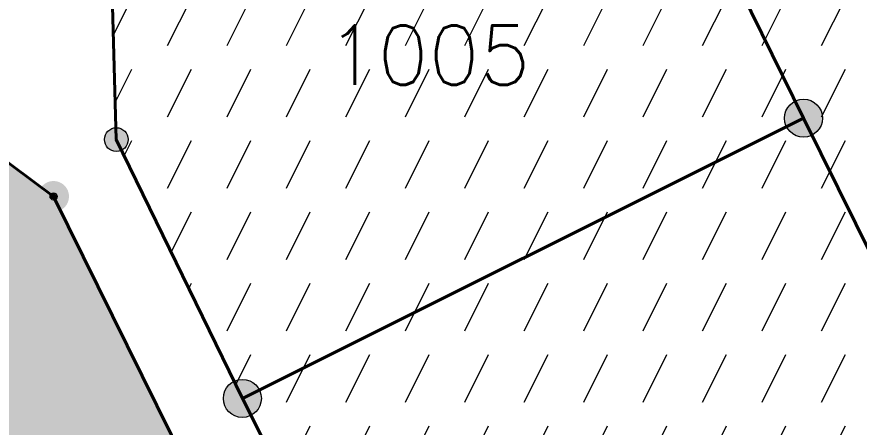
# Model space of a CAD drawing. Header units: metres. Extents: x 2513914 to 2544706, y 1140005 to 1171926.
# Drawn here: x 2514938.65 to 2514974.07, y 1146637.9 to 1146655.15 of the extents above; entities that cross this region are included whole.
import ezdxf

# ---------------------------------------------------------------- set-up
doc = ezdxf.new("R2010")
doc.units = ezdxf.units.M
doc.linetypes.add('MO_I', pattern=[2, 1.5, -0.5])
for name, color, linetype, lineweight in [('MO_BF', 7, 'Continuous', 40), ('MO_BF_IMMEUBLE', 7, 'Continuous', 40), ('MO_BF_NUMERO', 7, 'Continuous', 40), ('MO_BF_PTS', 7, 'Continuous', 20), ('MO_CS_RD_ROUTE', 7, 'MO_I', 20), ('MO_CS_SV_CI_VIGNE', 7, 'MO_I', 20), ('MO_CS_SV_CI_VIGNE_HACH', 253, 'Continuous', 20)]:
    doc.layers.add(name, color=color, linetype=linetype, lineweight=lineweight)
doc.layers.add('MO_BF_PTS_CA', color=7, linetype='Continuous', lineweight=18, true_color=0xffffff)
doc.styles.get("Standard").update_dxf_attribs({"font": 'simplex.shx'})
pattern_1 = [(63.434949, (0, 0), (-2.5000000252, -7.7e-09), [2.236068, -14.534441]), (63.434949, (0, 3), (-2.5000000252, -7.7e-09), [2.236068, -14.534441]), (63.434949, (0, 6), (-2.5000000252, -7.7e-09), [2.236068, -14.534441]), (63.434949, (0, 9), (-2.5000000252, -7.7e-09), [2.236068, -14.534441]), (63.434949, (0, 12), (-2.5000000252, -7.7e-09), [2.236068, -14.534441])]

# ---------------------------------------------------------------- blocks, each defined once
blk = doc.blocks.new('IMMEUBLE_NUM')
at = {"layer": 'MO_BF_IMMEUBLE', "flags": 1}
blk.add_attdef('IDENTDN', (-0.000033, 0.002893), '', height=0.0025, dxfattribs=at)
at = {"layer": 'MO_BF_NUMERO'}
blk.add_attdef('NUMERO', (-0.000033, -0.000107), '', height=0.0025, dxfattribs=at)
blk = doc.blocks.new('PTS_BF_BORNE')
at = {"layer": 'MO_BF_PTS_CA'}
h = blk.add_hatch(color=256, dxfattribs=at)
edge = h.paths.add_edge_path()
edge.add_arc((0, 0), 0.0008, 0, 360)
at = {"layer": 'MO_BF_PTS', "linetype": 'Continuous'}
blk.add_circle((0, 0), 0.0008, dxfattribs=at)
blk.add_point((0, 0), dxfattribs=at)
blk = doc.blocks.new('PTS_BF_CHEVILLE')
at = {"layer": 'MO_BF_PTS_CA'}
h = blk.add_hatch(color=256, dxfattribs=at)
edge = h.paths.add_edge_path()
edge.add_arc((0, 0), 0.0005, 0, 360)
at = {"layer": 'MO_BF_PTS', "linetype": 'Continuous'}
blk.add_circle((0, 0), 0.0005, dxfattribs=at)
blk.add_point((0, 0), dxfattribs=at)
blk = doc.blocks.new('PTS_BF_NON_MATE_DEFINI')
at = {"layer": 'MO_BF_PTS_CA'}
h = blk.add_hatch(color=256, dxfattribs=at)
edge = h.paths.add_edge_path()
edge.add_arc((0, 0), 0.00065, 0, 360)
at = {"layer": 'MO_BF_PTS', "linetype": 'Continuous'}
for radius in [0.00015, 0.0001, 0.00005]:
    blk.add_circle((0, 0), radius, dxfattribs=at)
blk.add_point((0, 0), dxfattribs=at)

msp = doc.modelspace()

# ---------------------------------------------------------------- hatches: boundary and pattern name
at = {"layer": 'MO_CS_SV_CI_VIGNE_HACH'}
h = msp.add_hatch(dxfattribs=at)
h.set_pattern_fill('VIGNE', color=256, style=0)
h.set_pattern_definition(pattern_1)
edge = h.paths.add_edge_path()
edge.add_line((2514759.043, 1146556.914), (2514758.673, 1146585.934))
edge.add_arc((2514696.325, 1146583.432), 62.398, 2.2977, 9.744)
edge.add_arc((2514696.083, 1146584.99), 62.393, 8.29657, 15.2708)
edge.add_arc((2514696.525, 1146583.278), 62.443, 16.89326, 22.71809)
edge.add_line((2514754.123, 1146607.393), (2514734.823, 1146647.723))
edge.add_line((2514734.823, 1146647.723), (2514744.443, 1146654.133))
edge.add_line((2514744.443, 1146654.133), (2514785.943, 1146675.813))
edge.add_line((2514785.943, 1146675.813), (2514857.722, 1146713.102))
edge.add_line((2514857.722, 1146713.102), (2514871.672, 1146720.282))
edge.add_line((2514871.672, 1146720.282), (2514884.282, 1146726.892))
edge.add_line((2514884.282, 1146726.892), (2514946.781, 1146759.191))
edge.add_line((2514946.781, 1146759.191), (2514950.461, 1146760.991))
edge.add_arc((2514951.232, 1146754.326), 6.71, 60.9437, 96.6005, ccw=False)
edge.add_arc((2514951.237, 1146754.319), 6.713, 28.7772, 61.0054, ccw=False)
edge.add_line((2514957.121, 1146757.551), (2514958.841, 1146750.611))
edge.add_line((2514958.841, 1146750.611), (2514968.063, 1146714.242))
edge.add_line((2514968.063, 1146714.242), (2514971.421, 1146701.001))
edge.add_arc((2514957.337, 1146696.688), 14.73, 1.5668, 17.025, ccw=False)
edge.add_arc((2514957.312, 1146696.697), 14.754, -12.9499, 1.5287, ccw=False)
edge.add_arc((2514957.516, 1146694.192), 14.198, 338.1213, 356.767, ccw=False)
edge.add_arc((2514957.663, 1146694.514), 14.186, 321.5393, 336.6909, ccw=False)
edge.add_line((2514968.771, 1146685.691), (2514968.401, 1146685.221))
edge.add_line((2514968.401, 1146685.221), (2514968.201, 1146685.381))
edge.add_line((2514968.201, 1146685.381), (2514966.851, 1146684.001))
edge.add_line((2514966.851, 1146684.001), (2514965.171, 1146682.591))
edge.add_line((2514965.171, 1146682.591), (2514960.901, 1146680.302))
edge.add_arc((2515275.682, 1145978.991), 768.715, 114.172758, 118.267907)
edge.add_line((2514911.622, 1146656.032), (2514898.932, 1146648.932))
edge.add_line((2514898.932, 1146648.932), (2514885.372, 1146640.892))
edge.add_arc((2515246.287, 1146051.866), 690.805, 121.497147, 123.743477)
edge.add_line((2514862.562, 1146626.293), (2514842.612, 1146612.873))
edge.add_line((2514842.612, 1146612.873), (2514825.142, 1146601.163))
edge.add_line((2514825.142, 1146601.163), (2514816.853, 1146595.533))
edge.add_line((2514816.853, 1146595.533), (2514759.043, 1146556.554))
edge.add_line((2514759.043, 1146556.554), (2514759.043, 1146556.914))
h = msp.add_hatch(dxfattribs=at)
h.set_pattern_fill('VIGNE', color=256, style=0)
h.set_pattern_definition(pattern_1)
h.paths.add_polyline_path([(2514962.051, 1146670.552), (2514967.475, 1146672.918), (2514968.051, 1146671.542), (2514974.97, 1146673.451), (2514985.581, 1146674.265), (2514994.932, 1146672.982), (2515002.084, 1146669.393), (2515007.146, 1146665.119), (2515009.257, 1146661.878), (2515015.694, 1146650.362), (2515030.298, 1146624.233), (2515027.663, 1146623.066), (2515029.811, 1146618.241), (2515026.611, 1146608.972), (2515011.521, 1146595.912), (2515002.461, 1146588.662), (2514994.841, 1146604.052), (2514985.641, 1146622.822), (2514962.231, 1146611.112), (2514948.131, 1146639.112), (2514942.831, 1146649.992), (2514942.541, 1146660.202)])
h = msp.add_hatch(dxfattribs=at)
h.set_pattern_fill('VIGNE', color=256, style=0)
h.set_pattern_definition(pattern_1)
h.paths.add_polyline_path([(2514845.813, 1146485.634), (2514898.212, 1146521.313), (2514909.152, 1146528.763), (2514970.831, 1146570.202), (2514972.791, 1146573.452), (2514973.971, 1146576.682), (2514973.161, 1146576.582), (2514972.471, 1146582.322), (2514940.192, 1146647.602), (2514931.292, 1146654.232), (2514902.172, 1146639.352), (2514901.302, 1146638.862), (2514891.402, 1146633.042), (2514865.842, 1146616.373), (2514854.862, 1146608.943), (2514843.832, 1146601.483), (2514842.822, 1146600.893), (2514832.732, 1146594.223), (2514832.022, 1146593.803), (2514825.982, 1146589.903), (2514802.113, 1146573.933), (2514759.443, 1146545.384), (2514760.043, 1146537.794), (2514760.353, 1146536.664), (2514760.823, 1146535.754), (2514766.383, 1146529.854), (2514767.663, 1146527.974), (2514767.863, 1146525.474), (2514767.223, 1146523.364), (2514769.283, 1146520.594), (2514791.563, 1146495.794), (2514797.733, 1146489.264), (2514803.783, 1146482.704), (2514812.013, 1146473.684), (2514817.503, 1146467.734), (2514822.053, 1146469.644)])

# ---------------------------------------------------------------- linework, layer by layer
at = {"layer": 'MO_BF', "flags": 128}
for points in [[(2515002.461, 1146588.662), (2514994.841, 1146604.052), (2514985.641, 1146622.822), (2514971.731, 1146650.892), (2514962.051, 1146670.552), (2514967.475, 1146672.918), (2514968.051, 1146671.542), (2514974.97, 1146673.451), (2514985.581, 1146674.265), (2514994.932, 1146672.982), (2515002.084, 1146669.393), (2515007.146, 1146665.119), (2515009.257, 1146661.878), (2515015.694, 1146650.362), (2515030.298, 1146624.233), (2515027.663, 1146623.066), (2515029.811, 1146618.241), (2515026.611, 1146608.972), (2515011.521, 1146595.912)], [(2514942.541, 1146660.202), (2514942.831, 1146649.992), (2514948.131, 1146639.112), (2514971.731, 1146650.892), (2514962.051, 1146670.552)], [(2514817.503, 1146467.734), (2514822.053, 1146469.644), (2514845.813, 1146485.634), (2514898.212, 1146521.313), (2514909.152, 1146528.763), (2514970.831, 1146570.202), (2514972.791, 1146573.452), (2514973.971, 1146576.682), (2514973.161, 1146576.582), (2514972.471, 1146582.322), (2514940.192, 1146647.602), (2514931.292, 1146654.232), (2514942.541, 1146660.202), (2514942.831, 1146649.992), (2514948.131, 1146639.112), (2514962.231, 1146611.112), (2514971.531, 1146592.462), (2514981.591, 1146572.472), (2514821.319, 1146463.738)], [(2514972.791, 1146573.452), (2514973.971, 1146576.682), (2514973.161, 1146576.582), (2514972.471, 1146582.322), (2514940.192, 1146647.602), (2514931.292, 1146654.232), (2514902.172, 1146639.352), (2514901.302, 1146638.862), (2514891.402, 1146633.042), (2514865.842, 1146616.373), (2514909.152, 1146528.763), (2514970.831, 1146570.202)], [(2514948.131, 1146639.112), (2514971.731, 1146650.892), (2514985.641, 1146622.822), (2514962.231, 1146611.112)]]:
    msp.add_lwpolyline(points, close=True, dxfattribs=at)
at = {"layer": 'MO_CS_RD_ROUTE', "flags": 128}
msp.add_lwpolyline([(2514756.553, 1146518.904), (2514754.523, 1146520.294), (2514752.143, 1146521.614), (2514748.723, 1146523.894), (2514746.623, 1146526.094, 0.104618), (2514740.898, 1146529.431), (2514736.123, 1146527.074), (2514748.095, 1146520.551, -0.211077), (2514750.114, 1146519.971), (2514757.393, 1146514.254), (2514775.423, 1146494.724, -0.101138), (2514784.373, 1146478.504), (2514784.793, 1146476.274, 0.125613), (2514788.583, 1146466.944), (2514795.583, 1146457.844, -0.191558), (2514795.233, 1146453.114), (2514799.233, 1146448.754), (2514821.319, 1146463.738), (2514981.591, 1146572.472), (2514971.531, 1146592.462), (2514962.231, 1146611.112), (2514948.131, 1146639.112), (2514942.831, 1146649.992), (2514942.541, 1146660.202), (2514931.292, 1146654.232), (2514940.192, 1146647.602), (2514972.471, 1146582.322), (2514973.161, 1146576.582), (2514973.971, 1146576.682), (2514972.791, 1146573.452), (2514970.831, 1146570.202), (2514909.152, 1146528.763), (2514898.212, 1146521.313), (2514845.813, 1146485.634), (2514822.053, 1146469.644), (2514805.793, 1146458.444, -0.475841), (2514799.963, 1146459.594, -0.101476), (2514793.383, 1146471.224, -0.211762), (2514794.483, 1146474.084), (2514803.663, 1146464.394), (2514807.193, 1146460.584), (2514808.983, 1146462.194), (2514805.513, 1146466.084)], format="xyb", close=True, dxfattribs=at)
at = {"layer": 'MO_CS_SV_CI_VIGNE', "flags": 128}
for points in [[(2514962.051, 1146670.552), (2514967.475, 1146672.918), (2514968.051, 1146671.542), (2514974.97, 1146673.451), (2514985.581, 1146674.265), (2514994.932, 1146672.982), (2515002.084, 1146669.393), (2515007.146, 1146665.119), (2515009.257, 1146661.878), (2515015.694, 1146650.362), (2515030.298, 1146624.233), (2515027.663, 1146623.066), (2515029.811, 1146618.241), (2515026.611, 1146608.972), (2515011.521, 1146595.912), (2515002.461, 1146588.662), (2514994.841, 1146604.052), (2514985.641, 1146622.822), (2514962.231, 1146611.112), (2514948.131, 1146639.112), (2514942.831, 1146649.992), (2514942.541, 1146660.202)], [(2514845.813, 1146485.634), (2514898.212, 1146521.313), (2514909.152, 1146528.763), (2514970.831, 1146570.202), (2514972.791, 1146573.452), (2514973.971, 1146576.682), (2514973.161, 1146576.582), (2514972.471, 1146582.322), (2514940.192, 1146647.602), (2514931.292, 1146654.232), (2514902.172, 1146639.352), (2514901.302, 1146638.862), (2514891.402, 1146633.042), (2514865.842, 1146616.373), (2514854.862, 1146608.943), (2514843.832, 1146601.483), (2514842.822, 1146600.893), (2514832.732, 1146594.223), (2514832.022, 1146593.803), (2514825.982, 1146589.903), (2514802.113, 1146573.933), (2514759.443, 1146545.384), (2514760.043, 1146537.794), (2514760.353, 1146536.664), (2514760.823, 1146535.754), (2514766.383, 1146529.854), (2514767.663, 1146527.974), (2514767.863, 1146525.474), (2514767.223, 1146523.364), (2514769.283, 1146520.594), (2514791.563, 1146495.794), (2514797.733, 1146489.264), (2514803.783, 1146482.704), (2514812.013, 1146473.684), (2514817.503, 1146467.734), (2514822.053, 1146469.644)]]:
    msp.add_lwpolyline(points, close=True, dxfattribs=at)

# ---------------------------------------------------------------- block references
at = {"layer": 'MO_BF_IMMEUBLE'}
ref = msp.add_blockref('IMMEUBLE_NUM', (2514951.711, 1146652.402), dxfattribs=dict(at, xscale=1000, yscale=1000, zscale=1000))
ref.add_attrib('NUMERO', '1005', (2514951.678, 1146652.295), dxfattribs={"layer": 'MO_BF_NUMERO', "height": 2.5})
at = {"layer": 'MO_BF_PTS', "xscale": 1000, "yscale": 1000, "zscale": 1000}
for name, p in [('PTS_BF_BORNE', (2514971.731, 1146650.892)), ('PTS_BF_CHEVILLE', (2514942.831, 1146649.992)), ('PTS_BF_NON_MATE_DEFINI', (2514940.192, 1146647.602)), ('PTS_BF_BORNE', (2514948.131, 1146639.112))]:
    msp.add_blockref(name, p, dxfattribs=at)

doc.saveas('drawing.dxf')
